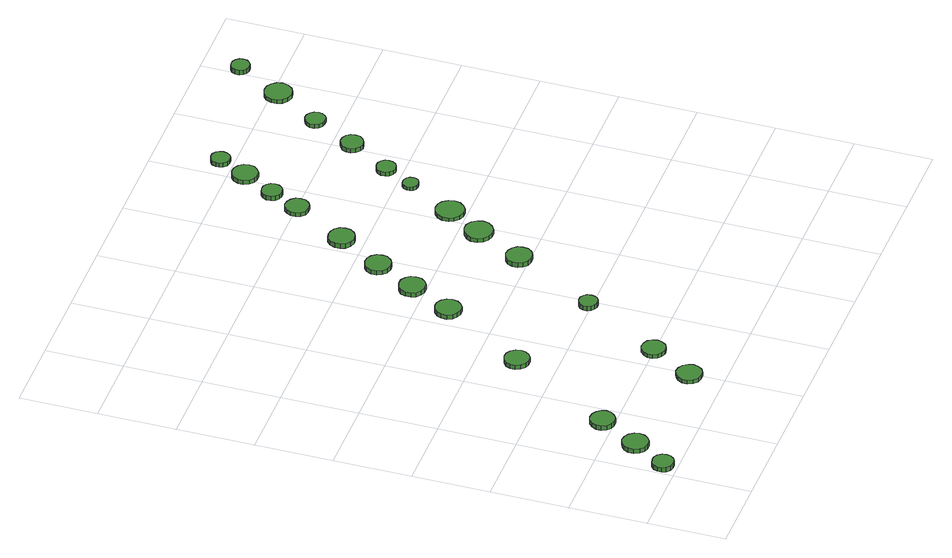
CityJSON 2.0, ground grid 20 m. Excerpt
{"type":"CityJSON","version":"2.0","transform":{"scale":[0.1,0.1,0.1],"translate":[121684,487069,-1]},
"CityObjects":{
"tree1":{"type":"SolitaryVegetationObject","attributes":{"function":"something"},"geometry":[{"type":"MultiSurface","lod":"1","boundaries":[[[0,1,2,3,4,5,6,7,8,9,10,11,12,13,14]],[[15,16,17,18,19,20,21,22,23,24,25,26,27,28,29]],[[0,29,28,1]],[[1,28,27,2]],[[2,27,26,3]],[[3,26,25,4]],[[4,25,24,5]],[[5,24,23,6]],[[6,23,22,7]],[[7,22,21,8]],[[8,21,20,9]],[[9,20,19,10]],[[10,19,18,11]],[[11,18,17,12]],[[12,17,16,13]],[[13,16,15,14]],[[14,15,29,0]]]}]},
"tree2":{"type":"SolitaryVegetationObject","attributes":{"function":"something"},"geometry":[{"type":"MultiSurface","lod":"1","boundaries":[[[30,31,32,33,34,35,36,37,38,39,40,41,42,43,44]],[[45,46,47,48,49,50,51,52,53,54,55,56,57,58,59]],[[30,59,58,31]],[[31,58,57,32]],[[32,57,56,33]],[[33,56,55,34]],[[34,55,54,35]],[[35,54,53,36]],[[36,53,52,37]],[[37,52,51,38]],[[38,51,50,39]],[[39,50,49,40]],[[40,49,48,41]],[[41,48,47,42]],[[42,47,46,43]],[[43,46,45,44]],[[44,45,59,30]]]}]},
"tree3":{"type":"SolitaryVegetationObject","attributes":{"function":"something"},"geometry":[{"type":"MultiSurface","lod":"1","boundaries":[[[60,61,62,63,64,65,66,67,68,69,70,71,72,73,74]],[[75,76,77,78,79,80,81,82,83,84,85,86,87,88,89]],[[60,89,88,61]],[[61,88,87,62]],[[62,87,86,63]],[[63,86,85,64]],[[64,85,84,65]],[[65,84,83,66]],[[66,83,82,67]],[[67,82,81,68]],[[68,81,80,69]],[[69,80,79,70]],[[70,79,78,71]],[[71,78,77,72]],[[72,77,76,73]],[[73,76,75,74]],[[74,75,89,60]]]}]},
"tree4":{"type":"SolitaryVegetationObject","attributes":{"function":"something"},"geometry":[{"type":"MultiSurface","lod":"1","boundaries":[[[90,91,92,93,94,95,96,97,98,99,100,101,102,103,104]],[[105,106,107,108,109,110,111,112,113,114,115,116,117,118,119]],[[90,119,118,91]],[[91,118,117,92]],[[92,117,116,93]],[[93,116,115,94]],[[94,115,114,95]],[[95,114,113,96]],[[96,113,112,97]],[[97,112,111,98]],[[98,111,110,99]],[[99,110,109,100]],[[100,109,108,101]],[[101,108,107,102]],[[102,107,106,103]],[[103,106,105,104]],[[104,105,119,90]]]}]},
"tree5":{"type":"SolitaryVegetationObject","attributes":{"function":"something"},"geometry":[{"type":"MultiSurface","lod":"1","boundaries":[[[120,121,122,123,124,125,126,127,128,129,130,131,132,133,134]],[[135,136,137,138,139,140,141,142,143,144,145,146,147,148,149]],[[120,149,148,121]],[[121,148,147,122]],[[122,147,146,123]],[[123,146,145,124]],[[124,145,144,125]],[[125,144,143,126]],[[126,143,142,127]],[[127,142,141,128]],[[128,141,140,129]],[[129,140,139,130]],[[130,139,138,131]],[[131,138,137,132]],[[132,137,136,133]],[[133,136,135,134]],[[134,135,149,120]]]}]},
"tree6":{"type":"SolitaryVegetationObject","attributes":{"function":"something"},"geometry":[{"type":"MultiSurface","lod":"1","boundaries":[[[150,151,152,153,154,155,156,157,158,159,160,161,162,163,164]],[[165,166,167,168,169,170,171,172,173,174,175,176,177,178,179]],[[150,179,178,151]],[[151,178,177,152]],[[152,177,176,153]],[[153,176,175,154]],[[154,175,174,155]],[[155,174,173,156]],[[156,173,172,157]],[[157,172,171,158]],[[158,171,170,159]],[[159,170,169,160]],[[160,169,168,161]],[[161,168,167,162]],[[162,167,166,163]],[[163,166,165,164]],[[164,165,179,150]]]}]},
"tree7":{"type":"SolitaryVegetationObject","attributes":{"function":"something"},"geometry":[{"type":"MultiSurface","lod":"1","boundaries":[[[180,181,182,183,184,185,186,187,188,189,190,191,192,193,194]],[[195,196,197,198,199,200,201,202,203,204,205,206,207,208,209]],[[180,209,208,181]],[[181,208,207,182]],[[182,207,206,183]],[[183,206,205,184]],[[184,205,204,185]],[[185,204,203,186]],[[186,203,202,187]],[[187,202,201,188]],[[188,201,200,189]],[[189,200,199,190]],[[190,199,198,191]],[[191,198,197,192]],[[192,197,196,193]],[[193,196,195,194]],[[194,195,209,180]]]}]},
"tree8":{"type":"SolitaryVegetationObject","attributes":{"function":"something"},"geometry":[{"type":"MultiSurface","lod":"1","boundaries":[[[210,211,212,213,214,215,216,217,218,219,220,221,222,223,224]],[[225,226,227,228,229,230,231,232,233,234,235,236,237,238,239]],[[210,239,238,211]],[[211,238,237,212]],[[212,237,236,213]],[[213,236,235,214]],[[214,235,234,215]],[[215,234,233,216]],[[216,233,232,217]],[[217,232,231,218]],[[218,231,230,219]],[[219,230,229,220]],[[220,229,228,221]],[[221,228,227,222]],[[222,227,226,223]],[[223,226,225,224]],[[224,225,239,210]]]}]},
"tree9":{"type":"SolitaryVegetationObject","attributes":{"function":"something"},"geometry":[{"type":"MultiSurface","lod":"1","boundaries":[[[240,241,242,243,244,245,246,247,248,249,250,251,252,253,254]],[[255,256,257,258,259,260,261,262,263,264,265,266,267,268,269]],[[240,269,268,241]],[[241,268,267,242]],[[242,267,266,243]],[[243,266,265,244]],[[244,265,264,245]],[[245,264,263,246]],[[246,263,262,247]],[[247,262,261,248]],[[248,261,260,249]],[[249,260,259,250]],[[250,259,258,251]],[[251,258,257,252]],[[252,257,256,253]],[[253,256,255,254]],[[254,255,269,240]]]}]},
"tree10":{"type":"SolitaryVegetationObject","attributes":{"function":"something"},"geometry":[{"type":"MultiSurface","lod":"1","boundaries":[[[270,271,272,273,274,275,276,277,278,279,280,281,282,283,284]],[[285,286,287,288,289,290,291,292,293,294,295,296,297,298,299]],[[270,299,298,271]],[[271,298,297,272]],[[272,297,296,273]],[[273,296,295,274]],[[274,295,294,275]],[[275,294,293,276]],[[276,293,292,277]],[[277,292,291,278]],[[278,291,290,279]],[[279,290,289,280]],[[280,289,288,281]],[[281,288,287,282]],[[282,287,286,283]],[[283,286,285,284]],[[284,285,299,270]]]}]},
"tree11":{"type":"SolitaryVegetationObject","attributes":{"function":"something"},"geometry":[{"type":"MultiSurface","lod":"1","boundaries":[[[300,301,302,303,304,305,306,307,308,309,310,311,312,313,314]],[[315,316,317,318,319,320,321,322,323,324,325,326,327,328,329]],[[300,329,328,301]],[[301,328,327,302]],[[302,327,326,303]],[[303,326,325,304]],[[304,325,324,305]],[[305,324,323,306]],[[306,323,322,307]],[[307,322,321,308]],[[308,321,320,309]],[[309,320,319,310]],[[310,319,318,311]],[[311,318,317,312]],[[312,317,316,313]],[[313,316,315,314]],[[314,315,329,300]]]}]},
"tree12":{"type":"SolitaryVegetationObject","attributes":{"function":"something"},"geometry":[{"type":"MultiSurface","lod":"1","boundaries":[[[330,331,332,333,334,335,336,337,338,339,340,341,342,343,344]],[[345,346,347,348,349,350,351,352,353,354,355,356,357,358,359]],[[330,359,358,331]],[[331,358,357,332]],[[332,357,356,333]],[[333,356,355,334]],[[334,355,354,335]],[[335,354,353,336]],[[336,353,352,337]],[[337,352,351,338]],[[338,351,350,339]],[[339,350,349,340]],[[340,349,348,341]],[[341,348,347,342]],[[342,347,346,343]],[[343,346,345,344]],[[344,345,359,330]]]}]},
"tree13":{"type":"SolitaryVegetationObject","attributes":{"function":"something"},"geometry":[{"type":"MultiSurface","lod":"1","boundaries":[[[360,361,362,363,364,365,366,367,368,369,370,371,372,373,374]],[[375,376,377,378,379,380,381,382,383,384,385,386,387,388,389]],[[360,389,388,361]],[[361,388,387,362]],[[362,387,386,363]],[[363,386,385,364]],[[364,385,384,365]],[[365,384,383,366]],[[366,383,382,367]],[[367,382,381,368]],[[368,381,380,369]],[[369,380,379,370]],[[370,379,378,371]],[[371,378,377,372]],[[372,377,376,373]],[[373,376,375,374]],[[374,375,389,360]]]}]},
"tree14":{"type":"SolitaryVegetationObject","attributes":{"function":"something"},"geometry":[{"type":"MultiSurface","lod":"1","boundaries":[[[390,391,392,393,394,395,396,397,398,399,400,401,402,403,404]],[[405,406,407,408,409,410,411,412,413,414,415,416,417,418,419]],[[390,419,418,391]],[[391,418,417,392]],[[392,417,416,393]],[[393,416,415,394]],[[394,415,414,395]],[[395,414,413,396]],[[396,413,412,397]],[[397,412,411,398]],[[398,411,410,399]],[[399,410,409,400]],[[400,409,408,401]],[[401,408,407,402]],[[402,407,406,403]],[[403,406,405,404]],[[404,405,419,390]]]}]},
"tree15":{"type":"SolitaryVegetationObject","attributes":{"function":"something"},"geometry":[{"type":"MultiSurface","lod":"1","boundaries":[[[420,421,422,423,424,425,426,427,428,429,430,431,432,433,434]],[[435,436,437,438,439,440,441,442,443,444,445,446,447,448,449]],[[420,449,448,421]],[[421,448,447,422]],[[422,447,446,423]],[[423,446,445,424]],[[424,445,444,425]],[[425,444,443,426]],[[426,443,442,427]],[[427,442,441,428]],[[428,441,440,429]],[[429,440,439,430]],[[430,439,438,431]],[[431,438,437,432]],[[432,437,436,433]],[[433,436,435,434]],[[434,435,449,420]]]}]},
"tree16":{"type":"SolitaryVegetationObject","attributes":{"function":"something"},"geometry":[{"type":"MultiSurface","lod":"1","boundaries":[[[450,451,452,453,454,455,456,457,458,459,460,461,462,463,464]],[[465,466,467,468,469,470,471,472,473,474,475,476,477,478,479]],[[450,479,478,451]],[[451,478,477,452]],[[452,477,476,453]],[[453,476,475,454]],[[454,475,474,455]],[[455,474,473,456]],[[456,473,472,457]],[[457,472,471,458]],[[458,471,470,459]],[[459,470,469,460]],[[460,469,468,461]],[[461,468,467,462]],[[462,467,466,463]],[[463,466,465,464]],[[464,465,479,450]]]}]},
"tree17":{"type":"SolitaryVegetationObject","attributes":{"function":"something"},"geometry":[{"type":"MultiSurface","lod":"1","boundaries":[[[480,481,482,483,484,485,486,487,488,489,490,491,492,493,494]],[[495,496,497,498,499,500,501,502,503,504,505,506,507,508,509]],[[480,509,508,481]],[[481,508,507,482]],[[482,507,506,483]],[[483,506,505,484]],[[484,505,504,485]],[[485,504,503,486]],[[486,503,502,487]],[[487,502,501,488]],[[488,501,500,489]],[[489,500,499,490]],[[490,499,498,491]],[[491,498,497,492]],[[492,497,496,493]],[[493,496,495,494]],[[494,495,509,480]]]}]},
"tree18":{"type":"SolitaryVegetationObject","attributes":{"function":"something"},"geometry":[{"type":"MultiSurface","lod":"1","boundaries":[[[510,511,512,513,514,515,516,517,518,519,520,521,522,523,524]],[[525,526,527,528,529,530,531,532,533,534,535,536,537,538,539]],[[510,539,538,511]],[[511,538,537,512]],[[512,537,536,513]],[[513,536,535,514]],[[514,535,534,515]],[[515,534,533,516]],[[516,533,532,517]],[[517,532,531,518]],[[518,531,530,519]],[[519,530,529,520]],[[520,529,528,521]],[[521,528,527,522]],[[522,527,526,523]],[[523,526,525,524]],[[524,525,539,510]]]}]},
"tree19":{"type":"SolitaryVegetationObject","attributes":{"function":"something"},"geometry":[{"type":"MultiSurface","lod":"1","boundaries":[[[540,541,542,543,544,545,546,547,548,549,550,551,552,553,554]],[[555,556,557,558,559,560,561,562,563,564,565,566,567,568,569]],[[540,569,568,541]],[[541,568,567,542]],[[542,567,566,543]],[[543,566,565,544]],[[544,565,564,545]],[[545,564,563,546]],[[546,563,562,547]],[[547,562,561,548]],[[548,561,560,549]],[[549,560,559,550]],[[550,559,558,551]],[[551,558,557,552]],[[552,557,556,553]],[[553,556,555,554]],[[554,555,569,540]]]}]},
"tree20":{"type":"SolitaryVegetationObject","attributes":{"function":"something"},"geometry":[{"type":"MultiSurface","lod":"1","boundaries":[[[570,571,572,573,574,575,576,577,578,579,580,581,582,583,584]],[[585,586,587,588,589,590,591,592,593,594,595,596,597,598,599]],[[570,599,598,571]],[[571,598,597,572]],[[572,597,596,573]],[[573,596,595,574]],[[574,595,594,575]],[[575,594,593,576]],[[576,593,592,577]],[[577,592,591,578]],[[578,591,590,579]],[[579,590,589,580]],[[580,589,588,581]],[[581,588,587,582]],[[582,587,586,583]],[[583,586,585,584]],[[584,585,599,570]]]}]},
"tree21":{"type":"SolitaryVegetationObject","attributes":{"function":"something"},"geometry":[{"type":"MultiSurface","lod":"1","boundaries":[[[600,601,602,603,604,605,606,607,608,609,610,611,612,613,614]],[[615,616,617,618,619,620,621,622,623,624,625,626,627,628,629]],[[600,629,628,601]],[[601,628,627,602]],[[602,627,626,603]],[[603,626,625,604]],[[604,625,624,605]],[[605,624,623,606]],[[606,623,622,607]],[[607,622,621,608]],[[608,621,620,609]],[[609,620,619,610]],[[610,619,618,611]],[[611,618,617,612]],[[612,617,616,613]],[[613,616,615,614]],[[614,615,629,600]]]}]},
"tree22":{"type":"SolitaryVegetationObject","attributes":{"function":"something"},"geometry":[{"type":"MultiSurface","lod":"1","boundaries":[[[630,631,632,633,634,635,636,637,638,639,640,641,642,643,644]],[[645,646,647,648,649,650,651,652,653,654,655,656,657,658,659]],[[630,659,658,631]],[[631,658,657,632]],[[632,657,656,633]],[[633,656,655,634]],[[634,655,654,635]],[[635,654,653,636]],[[636,653,652,637]],[[637,652,651,638]],[[638,651,650,639]],[[639,650,649,640]],[[640,649,648,641]],[[641,648,647,642]],[[642,647,646,643]],[[643,646,645,644]],[[644,645,659,630]]]}]},
"tree23":{"type":"SolitaryVegetationObject","attributes":{"function":"something"},"geometry":[{"type":"MultiSurface","lod":"1","boundaries":[[[660,661,662,663,664,665,666,667,668,669,670,671,672,673,674]],[[675,676,677,678,679,680,681,682,683,684,685,686,687,688,689]],[[660,689,688,661]],[[661,688,687,662]],[[662,687,686,663]],[[663,686,685,664]],[[664,685,684,665]],[[665,684,683,666]],[[666,683,682,667]],[[667,682,681,668]],[[668,681,680,669]],[[669,680,679,670]],[[670,679,678,671]],[[671,678,677,672]],[[672,677,676,673]],[[673,676,675,674]],[[674,675,689,660]]]}]},
"tree24":{"type":"SolitaryVegetationObject","attributes":{"function":"something"},"geometry":[{"type":"MultiSurface","lod":"1","boundaries":[[[690,691,692,693,694,695,696,697,698,699,700,701,702,703,704]],[[705,706,707,708,709,710,711,712,713,714,715,716,717,718,719]],[[690,719,718,691]],[[691,718,717,692]],[[692,717,716,693]],[[693,716,715,694]],[[694,715,714,695]],[[695,714,713,696]],[[696,713,712,697]],[[697,712,711,698]],[[698,711,710,699]],[[699,710,709,700]],[[700,709,708,701]],[[701,708,707,702]],[[702,707,706,703]],[[703,706,705,704]],[[704,705,719,690]]]}]}
},
"vertices":[
[60,36,20],[58,47,20],[51,57,20],[41,62,20],[30,63,20],[19,60,20],[10,52,20],[6,42,20],[6,30,20],[10,20,20],[19,12,20],[30,9,20],[41,10,20],[51,16,20],[58,25,20],[58,25,7],[51,16,7],[41,10,7],[30,9,7],[19,12,7],[10,20,7],[6,30,7],[6,42,7],[10,52,7],[19,60,7],[30,63,7],[41,62,7],[51,57,7],[58,47,7],[60,36,7],
[121,125,19],[118,138,19],[110,149,19],[98,156,19],[85,158,19],[72,153,19],[62,144,19],[56,132,19],[56,118,19],[62,105,19],[72,96,19],[85,92,19],[98,93,19],[110,100,19],[118,111,19],[118,111,6],[110,100,6],[98,93,6],[85,92,6],[72,96,6],[62,105,6],[56,118,6],[56,132,6],[62,144,6],[72,153,6],[85,158,6],[98,156,6],[110,149,6],[118,138,6],[121,125,6],
[182,229,19],[179,242,19],[171,252,19],[160,259,19],[147,260,19],[135,256,19],[125,247,19],[120,235,19],[120,222,19],[125,210,19],[135,202,19],[147,198,19],[160,199,19],[171,206,19],[179,216,19],[179,216,6],[171,206,6],[160,199,6],[147,198,6],[135,202,6],[125,210,6],[120,222,6],[120,235,6],[125,247,6],[135,256,6],[147,260,6],[160,259,6],[171,252,6],[179,242,6],[182,229,6],
[428,89,15],[425,102,15],[417,113,15],[405,120,15],[392,122,15],[379,117,15],[369,108,15],[363,96,15],[363,83,15],[369,70,15],[379,61,15],[392,57,15],[405,58,15],[417,65,15],[425,76,15],[425,76,5],[417,65,5],[405,58,5],[392,57,5],[379,61,5],[369,70,5],[363,83,5],[363,96,5],[369,108,5],[379,117,5],[392,122,5],[405,120,5],[417,113,5],[425,102,5],[428,89,5],
[343,500,22],[340,513,22],[333,524,22],[321,531,22],[308,532,22],[296,528,22],[286,519,22],[280,507,22],[280,494,22],[286,482,22],[296,473,22],[308,469,22],[321,470,22],[333,477,22],[340,488,22],[340,488,10],[333,477,10],[321,470,10],[308,469,10],[296,473,10],[286,482,10],[280,494,10],[280,507,10],[286,519,10],[296,528,10],[308,532,10],[321,531,10],[333,524,10],[340,513,10],[343,500,10],
[494,202,15],[491,215,15],[484,225,15],[473,231,15],[460,233,15],[448,229,15],[439,220,15],[433,209,15],[433,196,15],[439,184,15],[448,176,15],[460,172,15],[473,173,15],[484,180,15],[491,190,15],[491,190,5],[484,180,5],[473,173,5],[460,172,5],[448,176,5],[439,184,5],[433,196,5],[433,209,5],[439,220,5],[448,229,5],[460,233,5],[473,231,5],[484,225,5],[491,215,5],[494,202,5],
[482,721,24],[479,734,24],[471,746,24],[459,753,24],[446,754,24],[433,750,24],[422,740,24],[417,728,24],[417,714,24],[422,701,24],[433,692,24],[446,688,24],[459,689,24],[471,696,24],[479,707,24],[479,707,12],[471,696,12],[459,689,12],[446,688,12],[433,692,12],[422,701,12],[417,714,12],[417,728,12],[422,740,12],[433,750,12],[446,754,12],[459,753,12],[471,746,12],[479,734,12],[482,721,12],
[604,407,24],[602,417,24],[597,425,24],[588,430,24],[578,431,24],[569,428,24],[561,421,24],[557,412,24],[557,402,24],[561,393,24],[569,387,24],[578,384,24],[588,385,24],[597,390,24],[602,398,24],[602,398,11],[597,390,11],[588,385,11],[578,384,11],[569,387,11],[561,393,11],[557,402,11],[557,412,11],[561,421,11],[569,428,11],[578,431,11],[588,430,11],[597,425,11],[602,417,11],[604,407,11],
[546,834,19],[544,848,19],[535,859,19],[524,866,19],[510,867,19],[497,863,19],[486,854,19],[481,841,19],[481,827,19],[486,814,19],[497,805,19],[510,801,19],[524,802,19],[535,809,19],[544,820,19],[544,820,6],[535,809,6],[524,802,6],[510,801,6],[497,805,6],[486,814,6],[481,827,6],[481,841,6],[486,854,6],[497,863,6],[510,867,6],[524,866,6],[535,859,6],[544,848,6],[546,834,6],
[606,940,17],[604,954,17],[595,965,17],[583,972,17],[570,973,17],[557,969,17],[546,960,17],[541,947,17],[541,933,17],[546,921,17],[557,912,17],[570,907,17],[583,909,17],[595,916,17],[604,927,17],[604,927,5],[595,916,5],[583,909,5],[570,907,5],[557,912,5],[546,921,5],[541,933,5],[541,947,5],[546,960,5],[557,969,5],[570,973,5],[583,972,5],[595,965,5],[604,954,5],[606,940,5],
[734,624,24],[732,637,24],[723,648,24],[711,655,24],[698,657,24],[685,652,24],[674,643,24],[669,630,24],[669,617,24],[674,604,24],[685,595,24],[698,591,24],[711,592,24],[723,599,24],[732,610,24],[732,610,11],[723,599,11],[711,592,11],[698,591,11],[685,595,11],[674,604,11],[669,617,11],[669,630,11],[674,643,11],[685,652,11],[698,657,11],[711,655,11],[723,648,11],[732,637,11],[734,624,11],
[679,1058,18],[677,1071,18],[668,1083,18],[656,1089,18],[643,1091,18],[630,1087,18],[619,1077,18],[614,1065,18],[614,1051,18],[619,1038,18],[630,1029,18],[643,1025,18],[656,1026,18],[668,1033,18],[677,1044,18],[677,1044,5],[668,1033,5],[656,1026,5],[643,1025,5],[630,1029,5],[619,1038,5],[614,1051,5],[614,1065,5],[619,1077,5],[630,1087,5],[643,1091,5],[656,1089,5],[668,1083,5],[677,1071,5],[679,1058,5],
[811,751,17],[808,766,17],[799,778,17],[786,786,17],[771,787,17],[757,782,17],[745,772,17],[739,759,17],[739,743,17],[745,730,17],[757,720,17],[771,715,17],[786,716,17],[799,724,17],[808,736,17],[808,736,6],[799,724,6],[786,716,6],[771,715,6],[757,720,6],[745,730,6],[739,743,6],[739,759,6],[745,772,6],[757,782,6],[771,787,6],[786,786,6],[799,778,6],[808,766,6],[811,751,6],
[868,843,16],[865,858,16],[856,870,16],[843,878,16],[828,879,16],[814,874,16],[803,864,16],[797,851,16],[797,835,16],[803,822,16],[814,812,16],[828,807,16],[843,808,16],[856,816,16],[865,828,16],[865,828,6],[856,816,6],[843,808,6],[828,807,6],[814,812,6],[803,822,6],[797,835,6],[797,851,6],[803,864,6],[814,874,6],[828,879,6],[843,878,6],[856,870,6],[865,858,6],[868,843,6],
[760,1199,16],[758,1211,16],[750,1221,16],[740,1227,16],[727,1229,16],[715,1225,16],[706,1216,16],[701,1205,16],[701,1192,16],[706,1181,16],[715,1172,16],[727,1169,16],[740,1170,16],[750,1176,16],[758,1186,16],[758,1186,5],[750,1176,5],[740,1170,5],[727,1169,5],[715,1172,5],[706,1181,5],[701,1192,5],[701,1205,5],[706,1216,5],[715,1225,5],[727,1229,5],[740,1227,5],[750,1221,5],[758,1211,5],[760,1199,5],
[794,1275,18],[792,1286,18],[786,1294,18],[776,1300,18],[765,1301,18],[755,1298,18],[747,1290,18],[743,1281,18],[743,1270,18],[747,1260,18],[755,1253,18],[765,1249,18],[776,1250,18],[786,1256,18],[792,1265,18],[792,1265,5],[786,1256,5],[776,1250,5],[765,1249,5],[755,1253,5],[747,1260,5],[743,1270,5],[743,1281,5],[747,1290,5],[755,1298,5],[765,1301,5],[776,1300,5],[786,1294,5],[792,1286,5],[794,1275,5],
[925,967,16],[924,975,16],[919,982,16],[911,986,16],[903,987,16],[895,985,16],[889,979,16],[885,971,16],[885,963,16],[889,955,16],[895,950,16],[903,947,16],[911,948,16],[919,952,16],[924,959,16],[924,959,6],[919,952,6],[911,948,6],[903,947,6],[895,950,6],[889,955,6],[885,963,6],[885,971,6],[889,979,6],[895,985,6],[903,987,6],[911,986,6],[919,982,6],[924,975,6],[925,967,6],
[848,1359,17],[845,1373,17],[837,1384,17],[825,1391,17],[812,1392,17],[799,1388,17],[789,1379,17],[783,1366,17],[783,1353,17],[789,1340,17],[799,1331,17],[812,1327,17],[825,1328,17],[837,1335,17],[845,1346,17],[845,1346,5],[837,1335,5],[825,1328,5],[812,1327,5],[799,1331,5],[789,1340,5],[783,1353,5],[783,1366,5],[789,1379,5],[799,1388,5],[812,1392,5],[825,1391,5],[837,1384,5],[845,1373,5],[848,1359,5],
[972,1044,16],[970,1054,16],[964,1062,16],[955,1067,16],[945,1068,16],[935,1065,16],[927,1058,16],[923,1049,16],[923,1038,16],[927,1029,16],[935,1022,16],[945,1019,16],[955,1020,16],[964,1025,16],[970,1034,16],[970,1034,5],[964,1025,5],[955,1020,5],[945,1019,5],[935,1022,5],[927,1029,5],[923,1038,5],[923,1049,5],[927,1058,5],[935,1065,5],[945,1068,5],[955,1067,5],[964,1062,5],[970,1054,5],[972,1044,5],
[878,1435,17],[876,1445,17],[871,1453,17],[862,1458,17],[852,1459,17],[842,1456,17],[835,1449,17],[831,1440,17],[831,1430,17],[835,1421,17],[842,1414,17],[852,1411,17],[862,1412,17],[871,1417,17],[876,1425,17],[876,1425,5],[871,1417,5],[862,1412,5],[852,1411,5],[842,1414,5],[835,1421,5],[831,1430,5],[831,1440,5],[835,1449,5],[842,1456,5],[852,1459,5],[862,1458,5],[871,1453,5],[876,1445,5],[878,1435,5],
[1042,1152,17],[1040,1164,17],[1033,1174,17],[1022,1180,17],[1010,1181,17],[999,1177,17],[990,1169,17],[985,1158,17],[985,1146,17],[990,1135,17],[999,1127,17],[1010,1123,17],[1022,1125,17],[1033,1131,17],[1040,1140,17],[1040,1140,5],[1033,1131,5],[1022,1125,5],[1010,1123,5],[999,1127,5],[990,1135,5],[985,1146,5],[985,1158,5],[990,1169,5],[999,1177,5],[1010,1181,5],[1022,1180,5],[1033,1174,5],[1040,1164,5],[1042,1152,5],
[1101,1266,16],[1099,1277,16],[1093,1285,16],[1084,1291,16],[1073,1292,16],[1063,1288,16],[1055,1281,16],[1051,1272,16],[1051,1261,16],[1055,1251,16],[1063,1244,16],[1073,1241,16],[1084,1242,16],[1093,1247,16],[1099,1256,16],[1099,1256,5],[1093,1247,5],[1084,1242,5],[1073,1241,5],[1063,1244,5],[1055,1251,5],[1051,1261,5],[1051,1272,5],[1055,1281,5],[1063,1288,5],[1073,1292,5],[1084,1291,5],[1093,1285,5],[1099,1277,5],[1101,1266,5],
[1184,1385,17],[1181,1399,17],[1172,1411,17],[1160,1418,17],[1145,1420,17],[1131,1415,17],[1121,1406,17],[1115,1392,17],[1115,1378,17],[1121,1364,17],[1131,1355,17],[1145,1350,17],[1160,1352,17],[1172,1359,17],[1181,1371,17],[1181,1371,6],[1172,1359,6],[1160,1352,6],[1145,1350,6],[1131,1355,6],[1121,1364,6],[1115,1378,6],[1115,1392,6],[1121,1406,6],[1131,1415,6],[1145,1420,6],[1160,1418,6],[1172,1411,6],[1181,1399,6],[1184,1385,6],
[1243,1505,19],[1241,1514,19],[1235,1522,19],[1227,1527,19],[1217,1528,19],[1207,1525,19],[1200,1519,19],[1196,1510,19],[1196,1500,19],[1200,1491,19],[1207,1484,19],[1217,1481,19],[1227,1482,19],[1235,1487,19],[1241,1495,19],[1241,1495,6],[1235,1487,6],[1227,1482,6],[1217,1481,6],[1207,1484,6],[1200,1491,6],[1196,1500,6],[1196,1510,6],[1200,1519,6],[1207,1525,6],[1217,1528,6],[1227,1527,6],[1235,1522,6],[1241,1514,6],[1243,1505,6]
]}
